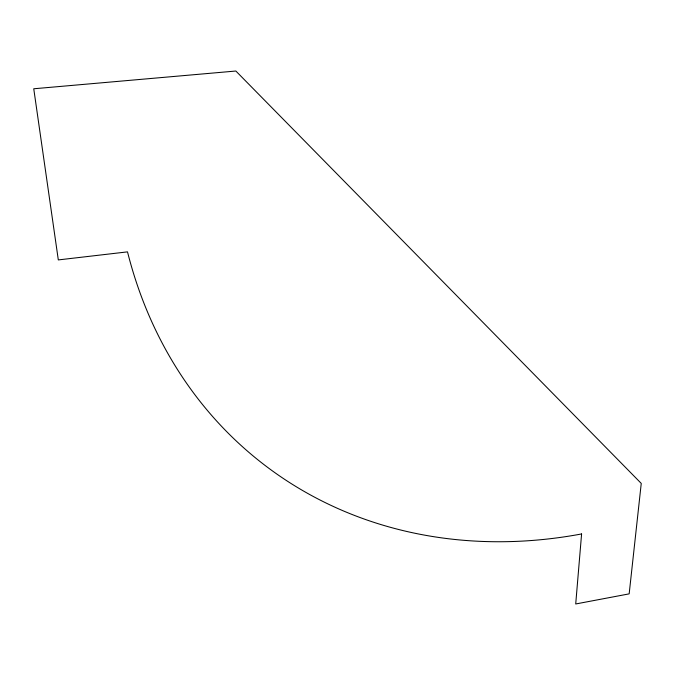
<?xml version="1.0" encoding="UTF-8"?>
<svg xmlns="http://www.w3.org/2000/svg" width="675" height="675" viewBox="0 0 675 675"><rect width="100%" height="100%" fill="white"/><g stroke="black" fill="none" stroke-linecap="round" stroke-linejoin="round"><path stroke-width="1.01" d="M581.597 533.95L575.716 603.973L629.167 593.865L641.25 483.41L235.853 71.027L33.75 88.771L58.312 259.917L127.508 251.868A515.27 431.047 -52.4 0 0 581.597 533.95"/></g></svg>
